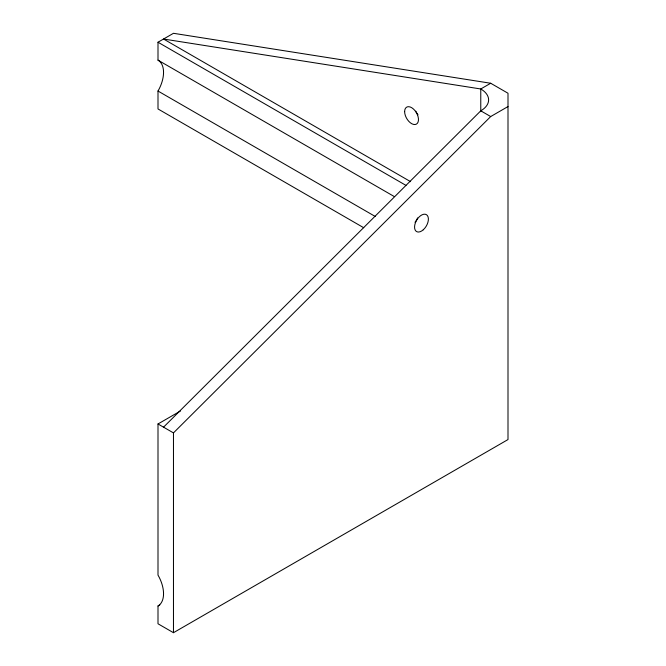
<?xml version="1.0" encoding="UTF-8"?>
<svg xmlns="http://www.w3.org/2000/svg" width="666" height="666" viewBox="0 0 666 666"><rect width="100%" height="100%" fill="white"/><g stroke="black" fill="none" stroke-linecap="round" stroke-linejoin="round"><path stroke-width="1" d="M163.545 427.172L480.769 110.822A26.757 15.443 0 0 0 480.769 88.978L490.692 83.25L508 93.24L508 439.56L173.468 632.7L158 623.776L158 605.985A26.757 15.443 60 0 0 158 575.091L158 423.967L180.461 411.005M173.468 632.7L173.468 432.9L490.692 116.55L508 106.56M363.736 227.739L158 108.958L158 91.042A26.757 15.443 -60 0 0 158 60.148L158 42.224L173.468 33.3L490.692 83.25M158 605.985L159.798 604.953M480.769 110.822L490.692 116.55M410.606 181.668L163.545 39.028L480.769 88.978L480.769 111.688M158 42.224L405.96 185.381M158 60.148L394.289 196.562M158 91.042L375.416 216.567M158 423.967L173.468 432.9M418.015 114.81A9.79 5.653 60 0 1 415.809 111.197M417.557 217.915A9.79 5.653 -60 0 1 415.018 222.302M423.268 229.795A9.79 5.653 -60 0 0 426.373 214.635A9.79 5.653 -60 0 0 414.793 224.9A9.79 5.653 -60 0 0 423.268 229.795M404.637 111.622A9.79 5.653 60 0 0 415.018 124.534A9.79 5.653 60 0 0 415.018 110.689A9.79 5.653 60 0 0 404.637 111.622"/></g></svg>
